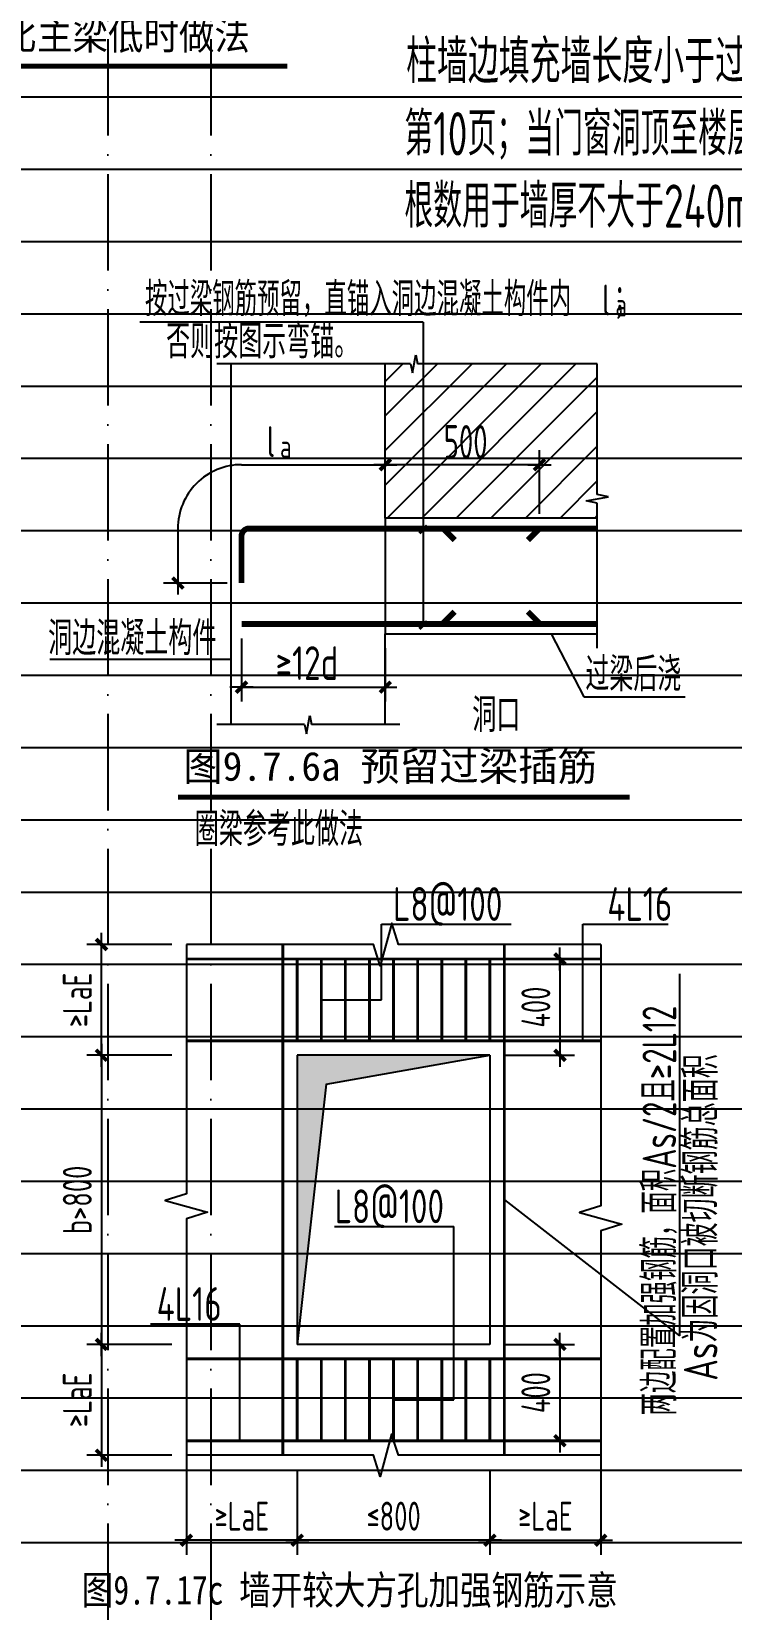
# Model space of a CAD drawing. Extents: x -461650 to 361314, y 245336 to 769729.
# Drawn here: x -325256 to -317993, y 685979 to 702361 of the extents above; entities that cross this region are included whole.
import ezdxf

# ---------------------------------------------------------------- set-up
doc = ezdxf.new("R2010")
doc.units = 0
doc.header["$LTSCALE"] = 1000
doc.linetypes.add('D1', pattern=[14, 10, -2, 0, -2])
doc.linetypes.add('H3普通虚线', pattern=[4.2, 3, -1.2])
doc.layers.get('0').update_dxf_attribs({"linetype": 'CONTINUOUS'})
doc.layers.get('DEFPOINTS').update_dxf_attribs({"linetype": 'CONTINUOUS'})
doc.layers.add('S-1-TEXT', color=7, linetype='CONTINUOUS', lineweight=18)
for name, color, linetype in [('S-DETL-DIM', 151, 'CONTINUOUS'), ('S-DETL-HATCH', 253, 'CONTINUOUS'), ('S-DETL-LINE1', 2, 'CONTINUOUS'), ('S-DETL-LINE2', 2, 'H3普通虚线'), ('S-DETL-RBAR', 1, 'CONTINUOUS'), ('S-DETL-TEXT', 7, 'CONTINUOUS')]:
    doc.layers.add(name, color=color, linetype=linetype)
doc.styles.add('TS', font='tssdeng.shx', dxfattribs={"width": 0.7, "bigfont": 'tssdchn.shx'})
doc.styles.add('华文行楷', font='tssdeng.shx', dxfattribs={"width": 0.75, "height": 350, "bigfont": 'hztxt.shx'})
doc.styles.add('黑体', font='simhei.ttf')
doc.dimstyles.new('DIM25', dxfattribs={"dimtxt": 300, "dimasz": 0.8, "dimexe": 150, "dimexo": 150, "dimgap": 100, "dimtad": 1, "dimdec": 0, "dimlfac": 0.25, "dimrnd": 1, "dimzin": 0, "dimdsep": 46, "dimtxsty": 'TS', "dimblk": '_DIMX', "dimcen": 0, "dimclrd": 256, "dimclre": 256, "dimclrt": 43, "dimadec": 1, "dimazin": 0, "dimtfac": 1, "dimtdec": 0, "dimtix": 1, "dimtmove": 2, "dimatfit": 3, "dimldrblk": 'ARCHTICK', "dimfxl": 0, "dimtolj": 1, "dimtzin": 1, "dimarcsym": 0})

# ---------------------------------------------------------------- blocks, each defined once
blk = doc.blocks.new('_DIMX')
blk.add_line((-150, 0), (150, 0))
at = {"const_width": 50}
blk.add_lwpolyline([(-70, -70), (70, 70)], dxfattribs=at)
blk = doc.blocks.new('*D2173')
at = {"layer": 'DEFPOINTS', "color": 0}
for p in [(-322499, 687589), (-320499, 687589), (-322499, 686707)]:
    blk.add_point(p, dxfattribs=at)
at = {"layer": 'S-DETL-DIM', "lineweight": -2}
for p, q in [((-322499, 687439), (-322499, 686557)), ((-320499, 687439), (-320499, 686557)), ((-320500, 686707), (-322499, 686707))]:
    blk.add_line(p, q, dxfattribs=at)
at = {"layer": 'S-DETL-DIM', "lineweight": -2, "xscale": 0.8, "yscale": 0.8, "zscale": 0.8, "rotation": 180}
blk.add_blockref('_DIMX', (-322499, 686707), dxfattribs=at)
at = {"layer": 'S-DETL-DIM', "lineweight": -2, "xscale": 0.8, "yscale": 0.8, "zscale": 0.8}
blk.add_blockref('_DIMX', (-320499, 686707), dxfattribs=at)
at = {"layer": 'S-DETL-DIM', "color": 43, "insert": (-321499, 686957), "char_height": 300, "attachment_point": 5, "style": 'TS'}
blk.add_mtext('\\A1;≤800', dxfattribs=at)
blk = doc.blocks.new('_ArchTick')
at = {"color": 0, "linetype": 'ByBlock', "const_width": 0.15}
blk.add_lwpolyline([(-0.5, -0.5), (0.5, 0.5)], dxfattribs=at)
blk = doc.blocks.new('*D2174')
at = {"layer": 'DEFPOINTS', "color": 0}
for p in [(-323649, 687589), (-322499, 687589), (-323649, 686707)]:
    blk.add_point(p, dxfattribs=at)
at = {"layer": 'S-DETL-DIM', "lineweight": -2}
for p, q in [((-323649, 687439), (-323649, 686557)), ((-322499, 687439), (-322499, 686557)), ((-322500, 686707), (-323649, 686707))]:
    blk.add_line(p, q, dxfattribs=at)
at = {"layer": 'S-DETL-DIM', "lineweight": -2, "xscale": 0.8, "yscale": 0.8, "zscale": 0.8, "rotation": 180}
blk.add_blockref('_DIMX', (-323649, 686707), dxfattribs=at)
at = {"layer": 'S-DETL-DIM', "lineweight": -2, "xscale": 0.8, "yscale": 0.8, "zscale": 0.8}
blk.add_blockref('_DIMX', (-322499, 686707), dxfattribs=at)
at = {"layer": 'S-DETL-DIM', "color": 43, "insert": (-323074, 686957), "char_height": 300, "attachment_point": 5, "style": 'TS'}
blk.add_mtext('\\A1;≥LaE', dxfattribs=at)
blk = doc.blocks.new('*D2175')
at = {"layer": 'DEFPOINTS', "color": 0}
for p in [(-320499, 687589), (-319349, 687589), (-319349, 686707)]:
    blk.add_point(p, dxfattribs=at)
at = {"layer": 'S-DETL-DIM', "lineweight": -2}
for p, q in [((-320499, 687439), (-320499, 686557)), ((-319349, 687439), (-319349, 686557)), ((-320499, 686707), (-319350, 686707))]:
    blk.add_line(p, q, dxfattribs=at)
at = {"layer": 'S-DETL-DIM', "lineweight": -2, "xscale": 0.8, "yscale": 0.8, "zscale": 0.8, "rotation": 180}
blk.add_blockref('_DIMX', (-320499, 686707), dxfattribs=at)
at = {"layer": 'S-DETL-DIM', "lineweight": -2, "xscale": 0.8, "yscale": 0.8, "zscale": 0.8}
blk.add_blockref('_DIMX', (-319349, 686707), dxfattribs=at)
at = {"layer": 'S-DETL-DIM', "color": 43, "insert": (-319924, 686957), "char_height": 300, "attachment_point": 5, "style": 'TS'}
blk.add_mtext('\\A1;≥LaE', dxfattribs=at)
blk = doc.blocks.new('*D2176')
at = {"layer": 'DEFPOINTS', "color": 0}
for p in [(-323649, 688739), (-324531, 687589), (-323649, 687589)]:
    blk.add_point(p, dxfattribs=at)
at = {"layer": 'S-DETL-DIM', "lineweight": -2}
for p, q in [((-323799, 688739), (-324681, 688739)), ((-324531, 688738), (-324531, 687590)), ((-323799, 687589), (-324681, 687589))]:
    blk.add_line(p, q, dxfattribs=at)
at = {"layer": 'S-DETL-DIM', "lineweight": -2, "xscale": 0.8, "yscale": 0.8, "zscale": 0.8}
for p, rotation in [((-324531, 688739), 90), ((-324531, 687589), 270)]:
    blk.add_blockref('_DIMX', p, dxfattribs=dict(at, rotation=rotation))
at = {"layer": 'S-DETL-DIM', "color": 43, "insert": (-324781, 688164), "char_height": 300, "attachment_point": 5, "rotation": 90, "style": 'TS'}
blk.add_mtext('\\A1;≥LaE', dxfattribs=at)
blk = doc.blocks.new('*D2177')
at = {"layer": 'DEFPOINTS', "color": 0}
for p in [(-324531, 692889), (-323649, 692889), (-323649, 691739)]:
    blk.add_point(p, dxfattribs=at)
at = {"layer": 'S-DETL-DIM', "lineweight": -2}
for p, q in [((-323799, 692889), (-324681, 692889)), ((-324531, 691740), (-324531, 692888)), ((-323799, 691739), (-324681, 691739))]:
    blk.add_line(p, q, dxfattribs=at)
at = {"layer": 'S-DETL-DIM', "lineweight": -2, "xscale": 0.8, "yscale": 0.8, "zscale": 0.8}
for p, rotation in [((-324531, 692889), 90), ((-324531, 691739), 270)]:
    blk.add_blockref('_DIMX', p, dxfattribs=dict(at, rotation=rotation))
at = {"layer": 'S-DETL-DIM', "color": 43, "insert": (-324781, 692314), "char_height": 300, "attachment_point": 5, "rotation": 90, "style": 'TS'}
blk.add_mtext('\\A1;≥LaE', dxfattribs=at)
blk = doc.blocks.new('*D2178')
at = {"layer": 'DEFPOINTS', "color": 0}
for p in [(-323649, 691739), (-324531, 688739), (-323649, 688739)]:
    blk.add_point(p, dxfattribs=at)
at = {"layer": 'S-DETL-DIM', "lineweight": -2}
for p, q in [((-323799, 691739), (-324681, 691739)), ((-324531, 691738), (-324531, 688740)), ((-323799, 688739), (-324681, 688739))]:
    blk.add_line(p, q, dxfattribs=at)
at = {"layer": 'S-DETL-DIM', "lineweight": -2, "xscale": 0.8, "yscale": 0.8, "zscale": 0.8}
for p, rotation in [((-324531, 691739), 90), ((-324531, 688739), 270)]:
    blk.add_blockref('_DIMX', p, dxfattribs=dict(at, rotation=rotation))
at = {"layer": 'S-DETL-DIM', "color": 43, "insert": (-324781, 690239), "char_height": 300, "attachment_point": 5, "rotation": 90, "style": 'TS'}
blk.add_mtext('\\A1;b>800', dxfattribs=at)
blk = doc.blocks.new('*D2179')
at = {"layer": 'DEFPOINTS', "color": 0}
for p in [(-320499, 692739), (-320499, 691739), (-319773, 691739)]:
    blk.add_point(p, dxfattribs=at)
at = {"layer": 'S-DETL-DIM', "lineweight": -2}
for p, q in [((-320349, 692739), (-319623, 692739)), ((-319773, 692738), (-319773, 691740)), ((-320349, 691739), (-319623, 691739))]:
    blk.add_line(p, q, dxfattribs=at)
at = {"layer": 'S-DETL-DIM', "lineweight": -2, "xscale": 0.8, "yscale": 0.8, "zscale": 0.8}
for p, rotation in [((-319773, 692739), 90), ((-319773, 691739), 270)]:
    blk.add_blockref('_DIMX', p, dxfattribs=dict(at, rotation=rotation))
at = {"layer": 'S-DETL-DIM', "color": 43, "insert": (-320023, 692239), "char_height": 300, "attachment_point": 5, "rotation": 90, "style": 'TS'}
blk.add_mtext('\\A1;400', dxfattribs=at)
blk = doc.blocks.new('*D2180')
at = {"layer": 'DEFPOINTS', "color": 0}
for p in [(-320499, 688739), (-320499, 687739), (-319773, 687739)]:
    blk.add_point(p, dxfattribs=at)
at = {"layer": 'S-DETL-DIM', "lineweight": -2}
for p, q in [((-320349, 688739), (-319623, 688739)), ((-319773, 688738), (-319773, 687740)), ((-320349, 687739), (-319623, 687739))]:
    blk.add_line(p, q, dxfattribs=at)
at = {"layer": 'S-DETL-DIM', "lineweight": -2, "xscale": 0.8, "yscale": 0.8, "zscale": 0.8}
for p, rotation in [((-319773, 688739), 90), ((-319773, 687739), 270)]:
    blk.add_blockref('_DIMX', p, dxfattribs=dict(at, rotation=rotation))
at = {"layer": 'S-DETL-DIM', "color": 43, "insert": (-320023, 688239), "char_height": 300, "attachment_point": 5, "rotation": 90, "style": 'TS'}
blk.add_mtext('\\A1;400', dxfattribs=at)
blk = doc.blocks.new('*D2193')
at = {"layer": 'DEFPOINTS', "color": 0}
for p in [(-323077, 696214), (-321585, 696114), (-321585, 695559)]:
    blk.add_point(p, dxfattribs=at)
at = {"layer": 'S-DETL-DIM', "lineweight": -2}
for p, q in [((-323077, 696064), (-323077, 695409)), ((-321585, 695964), (-321585, 695409)), ((-323076, 695559), (-321586, 695559))]:
    blk.add_line(p, q, dxfattribs=at)
at = {"layer": 'S-DETL-DIM', "lineweight": -2, "xscale": 0.8, "yscale": 0.8, "zscale": 0.8, "rotation": 180}
blk.add_blockref('_DIMX', (-323077, 695559), dxfattribs=at)
at = {"layer": 'S-DETL-DIM', "lineweight": -2, "xscale": 0.8, "yscale": 0.8, "zscale": 0.8}
blk.add_blockref('_DIMX', (-321585, 695559), dxfattribs=at)
blk = doc.blocks.new('*D2194')
at = {"layer": 'DEFPOINTS', "color": 0}
for p in [(-321585, 697867), (-321585, 697314), (-319985, 697206)]:
    blk.add_point(p, dxfattribs=at)
at = {"layer": 'S-DETL-DIM', "lineweight": -2}
for p, q in [((-321585, 697464), (-321585, 698017)), ((-319985, 697356), (-319985, 698017)), ((-319986, 697867), (-321584, 697867))]:
    blk.add_line(p, q, dxfattribs=at)
at = {"layer": 'S-DETL-DIM', "lineweight": -2, "xscale": 0.8, "yscale": 0.8, "zscale": 0.8, "rotation": 180}
blk.add_blockref('_DIMX', (-321585, 697867), dxfattribs=at)
at = {"layer": 'S-DETL-DIM', "lineweight": -2, "xscale": 0.8, "yscale": 0.8, "zscale": 0.8}
blk.add_blockref('_DIMX', (-319985, 697867), dxfattribs=at)

msp = doc.modelspace()

# ---------------------------------------------------------------- hatches: boundary and pattern name
at = {"layer": 'S-DETL-HATCH'}
h = msp.add_hatch(dxfattribs=at)
h.set_pattern_fill('ANSI31', color=256, scale=80, style=0)
h.set_pattern_definition([(45, (-1525895.73, 849003.42), (-179.60512, 179.60512), [])])
h.paths.add_polyline_path([(-321191.14, 698913.82), (-321191.14, 697313.82), (-319385.14, 697313.82), (-319385.14, 697467.43), (-319502.1, 697492.84), (-319268.18, 697534.8), (-319385.14, 697556.71), (-319385.14, 698913.82)])
h.paths.add_polyline_path([(-321585.14, 697313.82), (-321191.14, 697313.82), (-321191.14, 698913.82), (-321250.55, 698913.82), (-321268.22, 699008.14), (-321302.06, 698819.5), (-321322.54, 698913.82), (-321585.14, 698913.82)])
h.paths.add_polyline_path([(-321049.63, 697884.52), (-320435.78, 697884.52), (-320435.78, 698308.55), (-321049.63, 698308.55)], flags=24)
msp.add_hatch(color=256, dxfattribs=at).paths.add_polyline_path([(-320499.49, 691738.77), (-322499.49, 691738.77), (-322499.49, 688738.77), (-322199.49, 691438.77)])

# ---------------------------------------------------------------- linework, layer by layer
at = {"layer": 'DEFPOINTS', "color": 252, "linetype": 'D1', "ltscale": 0.1}
for p, q in [((-324466.08, 731683.4), (-324466.08, 677683.4)), ((-323394.08, 731683.4), (-323394.08, 677683.4))]:
    msp.add_line(p, q, dxfattribs=at)
at = {"layer": 'DEFPOINTS', "color": 252}
for p, q in [((-342738.08, 701683.4), (-269178.08, 701683.4)), ((-342738.08, 700933.4), (-269178.08, 700933.4)), ((-342738.08, 700183.4), (-269178.08, 700183.4)), ((-342738.08, 699433.4), (-269178.08, 699433.4)), ((-342738.08, 698683.4), (-269178.08, 698683.4)), ((-342738.08, 697933.4), (-269178.08, 697933.4)), ((-342738.08, 697183.4), (-269178.08, 697183.4)), ((-342738.08, 696433.4), (-269178.08, 696433.4)), ((-342738.08, 695683.4), (-269178.08, 695683.4)), ((-342738.08, 694933.4), (-269178.08, 694933.4)), ((-342738.08, 694183.4), (-269178.08, 694183.4)), ((-342738.08, 693433.4), (-269178.08, 693433.4)), ((-342738.08, 692683.4), (-269178.08, 692683.4)), ((-342738.08, 691933.4), (-269178.08, 691933.4)), ((-342738.08, 691183.4), (-269178.08, 691183.4)), ((-342738.08, 690433.4), (-269178.08, 690433.4)), ((-342738.08, 689683.4), (-269178.08, 689683.4)), ((-342738.08, 688933.4), (-269178.08, 688933.4)), ((-342738.08, 688183.4), (-269178.08, 688183.4)), ((-342738.08, 687433.4), (-269178.08, 687433.4)), ((-342738.08, 686683.4), (-269178.08, 686683.4))]:
    msp.add_line(p, q, dxfattribs=at)
at = {"layer": 'S-DETL-DIM'}
for p, q in [((-321322.54, 698913.82), (-323335.14, 698913.82)), ((-321322.54, 698913.82), (-321302.06, 698819.5)), ((-321302.06, 698819.5), (-321268.22, 699008.14)), ((-321268.22, 699008.14), (-321250.55, 698913.82)), ((-319385.14, 698913.82), (-321250.55, 698913.82)), ((-319385.14, 697556.71), (-319385.14, 698913.82)), ((-321585.14, 697463.82), (-321585.14, 698017.47)), ((-323076.34, 697867.47), (-321585.94, 697867.47)), ((-319268.18, 697534.8), (-319385.14, 697556.71)), ((-319502.1, 697492.84), (-319268.18, 697534.8)), ((-319385.14, 697467.43), (-319502.1, 697492.84)), ((-319385.14, 695963.82), (-319385.14, 697467.43)), ((-323738.26, 697205.09), (-323738.26, 696639.62)), ((-323227.14, 696638.82), (-323888.26, 696638.82)), ((-322402.06, 695076.14), (-322368.22, 695264.77)), ((-322368.22, 695264.77), (-322350.55, 695170.46)), ((-322422.54, 695170.46), (-323335.14, 695170.46)), ((-322422.54, 695170.46), (-322402.06, 695076.14)), ((-321435.14, 695170.46), (-322350.55, 695170.46))]:
    msp.add_line(p, q, dxfattribs=at)
for points in [[(-319349.49, 692888.77), (-321448.49, 692888.77), (-321518.49, 693108.77), (-321638.49, 692668.77), (-321708.49, 692888.77), (-323649.49, 692888.77)], [(-323649.49, 692888.77), (-323649.49, 690302.21), (-323869.49, 690232.21), (-323429.49, 690112.21), (-323649.49, 690042.21), (-323649.49, 687438.77)], [(-319349.49, 692888.77), (-319349.49, 690178.5), (-319569.49, 690108.5), (-319129.49, 689988.5), (-319349.49, 689918.5), (-319349.49, 687438.77)], [(-319349.49, 687588.77), (-321449.17, 687588.77), (-321519.17, 687808.77), (-321639.17, 687368.77), (-321709.17, 687588.77), (-323649.49, 687588.77)]]:
    msp.add_lwpolyline(points, dxfattribs=at)
msp.add_arc((-323076.34, 697205.89), 661.57, 90, 180.069284, dxfattribs=at)
at = {"layer": 'S-DETL-HATCH', "linetype": 'ByBlock'}
for q in [(-320499.49, 691738.77), (-322499.49, 688738.77)]:
    msp.add_line((-322199.49, 691438.77), q, dxfattribs=at)
at = {"layer": 'S-DETL-LINE1'}
for p, q in [((-323185.14, 695170.46), (-323185.14, 698913.82)), ((-321585.14, 697313.82), (-321585.14, 698913.82)), ((-319385.14, 697313.82), (-321585.14, 697313.82)), ((-321585.14, 695170.46), (-321585.14, 696113.82)), ((-321585.14, 696113.82), (-319385.14, 696113.82)), ((-320499.49, 691738.77), (-322499.49, 691738.77)), ((-322499.49, 691738.77), (-322499.49, 688738.77)), ((-320499.49, 691738.77), (-320499.49, 688738.77)), ((-320499.49, 688738.77), (-322499.49, 688738.77))]:
    msp.add_line(p, q, dxfattribs=at)
at = {"layer": 'S-DETL-LINE2', "linetype": 'H3普通虚线'}
msp.add_line((-321585.14, 697313.82), (-321585.14, 696113.82), dxfattribs=at)
at = {"layer": 'S-DETL-RBAR', "color": 1, "const_width": 60}
msp.add_lwpolyline([(-323077.14, 697125.89, -0.41421289), (-322997.14, 697205.89), (-319385.14, 697205.89)], format="xyb", dxfattribs=at)
for points in [[(-320985.14, 697205.89), (-320865.14, 697085.89)], [(-319985.14, 697205.89), (-320105.14, 697085.89)], [(-323077.14, 697125.89), (-323077.14, 696638.82)], [(-319385.14, 696213.82), (-323077.14, 696213.82)], [(-320985.14, 696221.75), (-320865.14, 696341.75)], [(-319985.14, 696221.75), (-320105.14, 696341.75)]]:
    msp.add_lwpolyline(points, dxfattribs=at)
at = {"layer": 'S-DETL-RBAR', "const_width": 30}
for points in [[(-322649.49, 687588.77), (-322649.49, 692888.77), (-322649.49, 692888.77)], [(-320349.49, 687588.77), (-320349.49, 692888.77), (-320349.49, 692888.77)], [(-319349.49, 692738.77), (-323649.49, 692738.77), (-323649.49, 692738.77)], [(-322499.49, 692738.77), (-322499.49, 691888.77)], [(-322249.49, 692738.77), (-322249.49, 691888.77)], [(-321999.49, 692738.77), (-321999.49, 691888.77)], [(-321749.49, 692738.77), (-321749.49, 691888.77)], [(-321499.49, 692738.77), (-321499.49, 691888.77)], [(-321249.49, 692738.77), (-321249.49, 691888.77)], [(-320999.49, 692738.77), (-320999.49, 691888.77)], [(-320749.49, 692738.77), (-320749.49, 691888.77)], [(-320499.49, 692738.77), (-320499.49, 691888.77)], [(-319349.49, 691888.77), (-323649.49, 691888.77), (-323649.49, 691888.77)], [(-319349.49, 688588.77), (-323649.49, 688588.77), (-323649.49, 688588.77)], [(-322499.49, 688588.77), (-322499.49, 687738.77)], [(-322249.49, 688588.77), (-322249.49, 687738.77)], [(-321999.49, 688588.77), (-321999.49, 687738.77)], [(-321749.49, 688588.77), (-321749.49, 687738.77)], [(-321499.49, 688588.77), (-321499.49, 687738.77)], [(-321249.49, 688588.77), (-321249.49, 687738.77)], [(-320999.49, 688588.77), (-320999.49, 687738.77)], [(-320749.49, 688588.77), (-320749.49, 687738.77)], [(-320499.49, 688588.77), (-320499.49, 687738.77)], [(-319349.49, 687738.77), (-323649.49, 687738.77), (-323649.49, 687738.77)]]:
    msp.add_lwpolyline(points, dxfattribs=at)
at = {"layer": 'S-DETL-TEXT'}
for p, q in [((-321191.14, 699347.74), (-324133.09, 699347.74)), ((-321191.14, 699347.74), (-321191.14, 696204)), ((-319862.16, 696113.82), (-319523.42, 695460.24)), ((-325065.62, 695850), (-323185.14, 695850)), ((-319523.42, 695460.24), (-318473.92, 695460.24))]:
    msp.add_line(p, q, dxfattribs=at)
at = {"layer": 'S-DETL-TEXT', "color": 0}
for p, q in [((-321624.49, 693099.71), (-320279.92, 693099.71)), ((-321624.49, 692313.77), (-321624.49, 693099.71)), ((-319536.59, 693099.71), (-318648.79, 693099.71)), ((-319536.59, 691888.77), (-319536.59, 693099.71)), ((-318532.02, 692585.88), (-318532.02, 688827.41)), ((-322249.49, 692313.77), (-321624.49, 692313.77)), ((-320349.49, 690238.77), (-318532.02, 688827.41)), ((-322111.2, 689963.02), (-320874.49, 689963.02)), ((-320874.49, 688163.77), (-320874.49, 689963.02)), ((-323094.08, 688949.71), (-324023.49, 688949.71)), ((-323094.08, 687738.77), (-323094.08, 688949.71)), ((-321499.49, 688163.77), (-320874.49, 688163.77))]:
    msp.add_line(p, q, dxfattribs=at)
at = {"layer": 'S-DETL-TEXT'}
for points, const_width in [([(-328195.22, 702002.48), (-322600.26, 702002.48)], 50), ([(-321151.14, 697236.08), (-321231.14, 697156.08)], 32), ([(-321151.14, 696244), (-321231.14, 696164)], 32), ([(-323736.83, 694416.91), (-319050.39, 694416.91)], 50)]:
    msp.add_lwpolyline(points, dxfattribs=dict(at, const_width=const_width))

# ---------------------------------------------------------------- block references
at = {"layer": 'S-DETL-DIM', "xscale": 0.8000000000465661, "yscale": 0.8000000000465661, "zscale": 0.8000000000465661}
msp.add_blockref('_DIMX', (-321585.14, 697867.47), dxfattribs=at)
at = {"layer": 'S-DETL-DIM', "xscale": 0.8000000000465661, "yscale": 0.8000000000465661, "zscale": 0.7999999999883585, "rotation": 270}
msp.add_blockref('_DIMX', (-323738.26, 696638.82), dxfattribs=at)

# ---------------------------------------------------------------- texts
at = {"layer": 'S-1-TEXT', "style": 'TS'}
for s, width, p in [('   柱墙边填充墙长度小于过梁支承长度时，应在柱墙内预留过梁纵筋，详见图集12G614-1', 0.75, (-321984.01, 701825.83)), ('   第10页；当门窗洞顶至楼层梁底距离过小而无法另设过梁时，过梁可与楼层梁整浇。图10.6中底筋', 0.7, (-321960.63, 701075.83)), ('   根数用于墙厚不大于240mm的情况；当墙厚大于240mm但小于370mm时底筋根数为3根。', 0.7, (-321960.63, 700325.83))]:
    msp.add_text(s, height=450, dxfattribs=dict(at, width=width)).set_placement(p)
at = {"layer": 'S-DETL-DIM'}
for s, height, style, width, p in [('l', 320, '华文行楷', 0.75, (-322816.71, 697946.95)), ('500', 350, 'TS', 0.65, (-320978.95, 697928.27)), ('a', 240, 'TS', 0.75, (-322678.35, 697936.87)), ('≥12d', 350, 'TS', 0.75, (-322723.27, 695633))]:
    msp.add_text(s, height=height, dxfattribs=dict(at, style=style, width=width)).set_placement(p)
at = {"layer": 'S-DETL-TEXT'}
for s, height, style, width, p in [('图9.6.10b 次梁比主梁低时做法', 300, '黑体', 0.9, (-328142.24, 702173.65)), ('按过梁钢筋预留，直锚入洞边混凝土构件内   ；', 350, 'TS', 0.7, (-324079.07, 699409.75)), ('l', 320, '华文行楷', 0.75, (-319336.16, 699416.65)), ('a', 240, 'TS', 0.75, (-319197.8, 699406.57)), ('否则按图示弯锚。', 350, 'TS', 0.75, (-323860.12, 698971.01)), ('洞边混凝土构件', 350, 'TS', 0.75, (-325083.77, 695891.31)), ('过梁后浇', 350, 'TS', 0.75, (-319509.54, 695516.95)), ('洞口', 350, 'TS', 0.75, (-320682.5, 695094.78)), ('圈梁参考此做法', 350, 'TS', 0.75, (-323561.97, 693909.34)), ('L8@100', 350, 'TS', 0.75, (-321505.12, 693133.77)), ('4L16', 350, 'TS', 0.75, (-319281.2, 693133.77)), ('L8@100', 350, 'TS', 0.75, (-322110.67, 689997.08)), ('4L16', 350, 'TS', 0.75, (-323957.88, 688983.77)), ('图9.7.17c 墙开较大方孔加强钢筋示意', 300, '黑体', 0.8, (-324734.65, 686040.82))]:
    msp.add_text(s, height=height, dxfattribs=dict(at, style=style, width=width)).set_placement(p)
at = {"layer": 'S-DETL-TEXT', "style": '黑体'}
msp.add_text('图9.7.6a 预留过梁插筋', height=300, dxfattribs=at).set_placement((-323681.73, 694588.08))
at = {"layer": 'S-DETL-TEXT', "style": 'TS'}
for s, width, p in [('两边配置加强钢筋，面积As/2且≥2L12', 0.7, (-318566.08, 688001.54)), ('As为因洞口被切断钢筋总面积', 0.75, (-318136.97, 688362.22))]:
    msp.add_text(s, height=350, rotation=90, dxfattribs=dict(at, width=width)).set_placement(p)

# ---------------------------------------------------------------- dimensions: what is measured, and where the dimension line sits
at = {"layer": 'S-DETL-DIM'}
for base, p1, p2, text, picture, middle in [((-321585.14, 697867.47), (-319985.14, 697205.89), (-321585.14, 697313.82), ' ', '*D2194', (-320785.14, 697867.47)), ((-321585.14, 695559.43), (-323077.14, 696213.82), (-321585.14, 696113.82), ' ', '*D2193', (-322331.14, 695559.43)), ((-323649.49, 686707.18), (-322499.49, 687588.77), (-323649.49, 687588.77), '≥LaE', '*D2174', (-323074.49, 686957.18)), ((-322499.49, 686707.18), (-320499.49, 687588.77), (-322499.49, 687588.77), '≤800', '*D2173', (-321499.49, 686957.18))]:
    dim = msp.add_linear_dim(base=base, p1=p1, p2=p2, text=text, dimstyle='DIM25', dxfattribs=at)
    dim.commit()
    dim.dimension.update_dxf_attribs({"geometry": picture, "text_midpoint": middle})
for base, p1, p2, angle, text, picture, middle in [((-324531.08, 692888.77), (-323649.49, 691738.77), (-323649.49, 692888.77), 270, '≥LaE', '*D2177', (-324781.08, 692313.77)), ((-319772.99, 691738.77), (-320499.49, 692738.77), (-320499.49, 691738.77), 90, '400', '*D2179', (-320022.99, 692238.77)), ((-324531.08, 688738.77), (-323649.49, 691738.77), (-323649.49, 688738.77), 90, 'b>800', '*D2178', (-324781.08, 690238.77)), ((-324531.08, 687588.77), (-323649.49, 688738.77), (-323649.49, 687588.77), 90, '≥LaE', '*D2176', (-324781.08, 688163.77)), ((-319772.99, 687738.77), (-320499.49, 688738.77), (-320499.49, 687738.77), 90, '400', '*D2180', (-320022.99, 688238.77)), ((-319349.49, 686707.18), (-320499.49, 687588.77), (-319349.49, 687588.77), 180, '≥LaE', '*D2175', (-319924.49, 686957.18))]:
    dim = msp.add_linear_dim(base=base, p1=p1, p2=p2, angle=angle, text=text, dimstyle='DIM25', dxfattribs=at)
    dim.commit()
    dim.dimension.update_dxf_attribs({"geometry": picture, "text_midpoint": middle})

doc.saveas('drawing.dxf')
